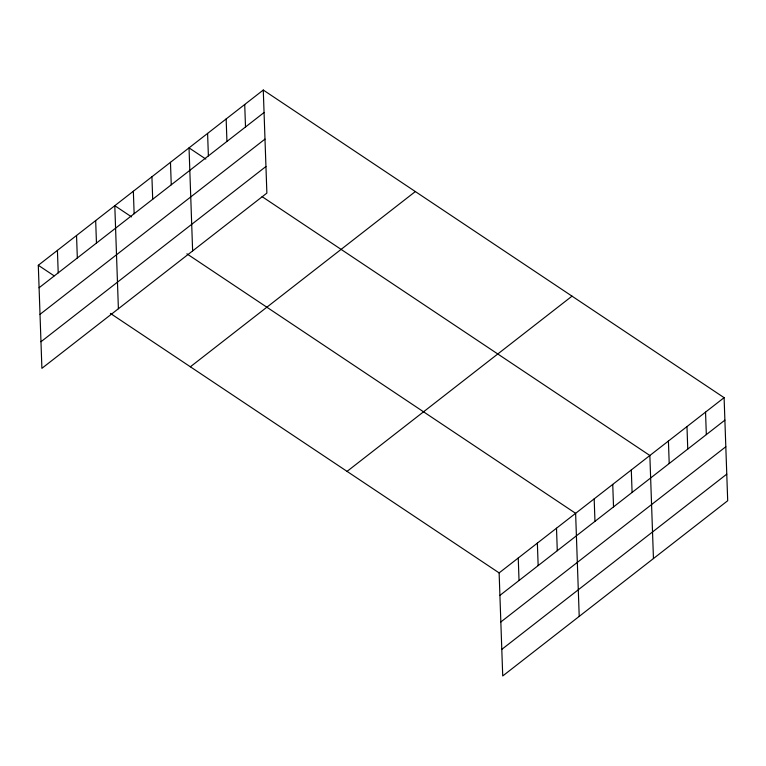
<?xml version="1.0" encoding="UTF-8"?>
<svg xmlns="http://www.w3.org/2000/svg" width="766" height="766" viewBox="0 0 766 766"><rect width="100%" height="100%" fill="white"/><g stroke="black" fill="none" stroke-linecap="round" stroke-linejoin="round"><path stroke-width="1.15" d="M263.274 90.043L266.874 193.099L41.9 368.331L38.3 265.275L263.274 90.043L724.1 397.669L727.7 500.725L502.726 675.957L499.126 572.901L724.1 397.669M39.085 287.757L264.059 112.525M40.014 314.347L264.988 139.115M40.971 341.741L265.946 166.509M190.37 366.79L415.344 191.557M347.055 471.387L572.03 296.145M499.911 595.393L724.885 420.151M500.84 621.973L725.814 446.741M501.797 649.377L726.771 474.135M205.824 159.069L189.03 147.867L192.63 250.922M262.106 196.651L649.855 455.492L653.455 558.558M131.58 216.902L114.795 205.69L118.395 308.755M186.875 253.814L575.62 513.325L579.22 616.381M38.3 265.275L54.099 275.817M110.39 313.399L499.126 572.901M705.543 412.127L706.329 434.609M686.978 426.576L687.763 449.067M668.421 441.034L669.206 463.526M631.299 469.951L632.084 492.442M612.743 484.409L613.528 506.891M594.177 498.867L594.962 521.349M556.499 528.214L557.284 550.706M537.368 543.113L538.153 565.595M518.247 558.002L519.032 580.494M244.718 104.492L245.503 126.984M226.152 118.95L226.937 141.442M207.596 133.408L208.381 155.9M170.473 162.325L171.258 184.807M151.917 176.783L152.702 199.265M133.351 191.241L134.136 213.724M95.673 220.589L96.459 243.081M76.543 235.488L77.328 257.97M57.421 250.377L58.206 272.868"/></g></svg>
